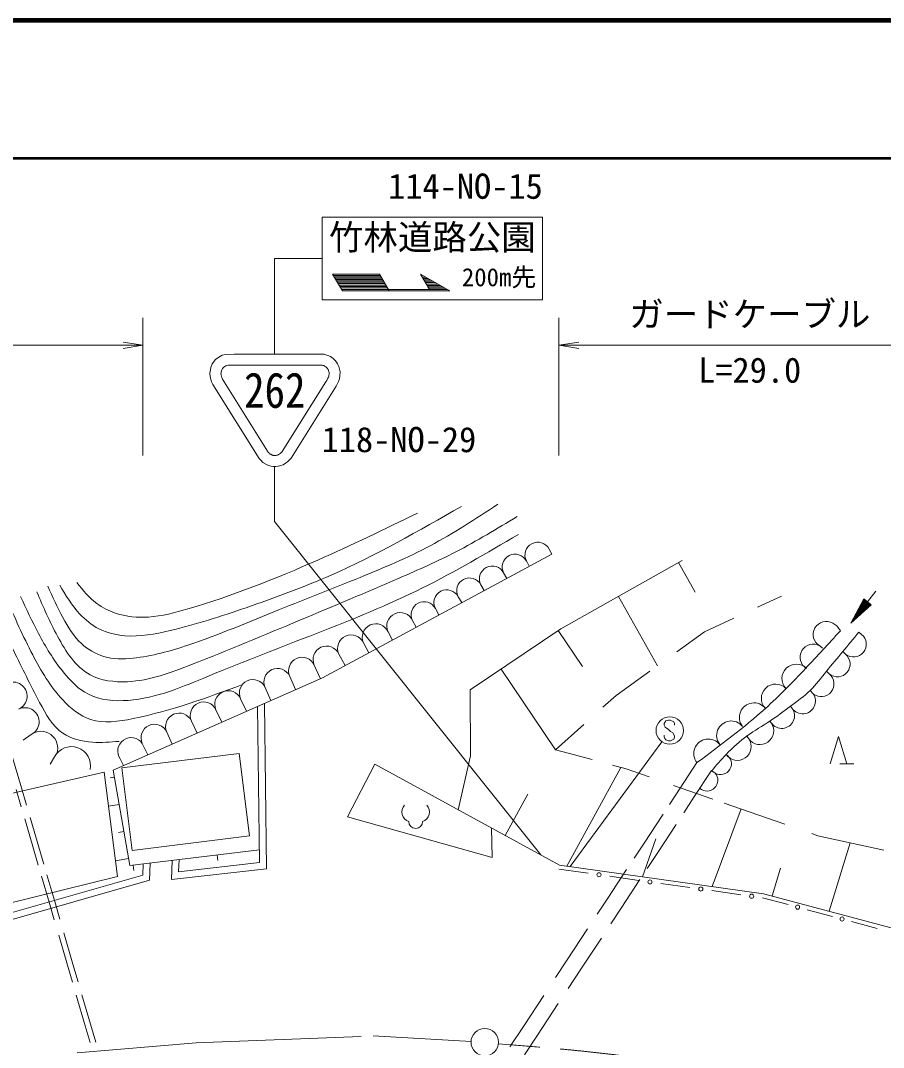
# Model space of a CAD drawing. Units: millimetres, scale not verified. Extents: x 40000 to 680000, y 20000 to 380000.
# Drawn here: x 435752 to 498380, y 305442 to 380000 of the extents above; entities that cross this region are included whole.
import ezdxf
from ezdxf.enums import TextEntityAlignment as Align

# ---------------------------------------------------------------- set-up
doc = ezdxf.new("R2010")
doc.units = ezdxf.units.MM
doc.header["$LTSCALE"] = 1000
doc.linetypes.add('CHAIN', pattern=[18.5, 12, -1.5, 3.5, -1.5])
for name, color, linetype, lineweight in [('M-BGD', 7, 'Continuous', 13), ('M-BMK', 2, 'CHAIN', 13), ('M-BMK-SRVR', 3, 'Continuous', 13), ('M-STR-STR3', 7, 'Continuous', 13), ('M-STR-STRC', 7, 'Continuous', 13), ('M-TTL', 2, 'Continuous', 140), ('M-TTL-LINE', 7, 'Continuous', 50)]:
    doc.layers.add(name, color=color, linetype=linetype, lineweight=lineweight)
doc.styles.add('ＭＳ ゴシック', font='')
doc.styles.get('ＭＳ ゴシック').set_extended_font_data('MS Gothic')

# ---------------------------------------------------------------- blocks, each defined once
blk = doc.blocks.new('open_arrow')
at = {"color": 0, "linetype": 'Continuous', "lineweight": -2}
blk.add_lwpolyline([(7.5, 1.25), (0, 0), (7.5, -1.25)], dxfattribs=at)

msp = doc.modelspace()

# ---------------------------------------------------------------- linework, layer by layer
at = {"layer": 'M-BGD'}
for p, q in [((474118, 341625), (474312, 341269)), ((457674, 332286), (474312, 341269)), ((472466, 340761), (472669, 340381)), ((483768, 340805), (474955, 335834)), ((483496, 340652), (484713, 338494)), ((470814, 339896), (471037, 339500)), ((469162, 339032), (469407, 338620)), ((497825, 338564), (496007, 336256)), ((467510, 338168), (467783, 337744)), ((481982, 333160), (479141, 338195)), ((490975, 338218), (489236, 337404)), ((496007, 336256), (496953, 338018)), ((497294, 337406), (496824, 337777)), ((497332, 337440), (496848, 337822)), ((497370, 337474), (496872, 337866)), ((497408, 337507), (496896, 337911)), ((497446, 337541), (496920, 337956)), ((497484, 337575), (496944, 338001)), ((497499, 337588), (496953, 338018)), ((465858, 337304), (466121, 336846)), ((496007, 336256), (497499, 337588)), ((496651, 336831), (496415, 337016)), ((496689, 336865), (496439, 337061)), ((496727, 336899), (496463, 337106)), ((496764, 336932), (496487, 337151)), ((496802, 336966), (496511, 337195)), ((496840, 337000), (496535, 337240)), ((496878, 337034), (496559, 337285)), ((496916, 337068), (496583, 337330)), ((496954, 337102), (496607, 337374)), ((496992, 337135), (496631, 337419)), ((497029, 337169), (496655, 337464)), ((497067, 337203), (496679, 337508)), ((497105, 337237), (496703, 337553)), ((497143, 337271), (496727, 337598)), ((497181, 337304), (496751, 337643)), ((497219, 337338), (496776, 337687)), ((497257, 337372), (496800, 337732)), ((464206, 336440), (464477, 335958)), ((487517, 336601), (485392, 335607)), ((496045, 336290), (496031, 336301)), ((496083, 336324), (496055, 336345)), ((496121, 336357), (496079, 336390)), ((496159, 336391), (496103, 336435)), ((496196, 336425), (496127, 336480)), ((496234, 336459), (496151, 336524)), ((496272, 336493), (496175, 336569)), ((496310, 336527), (496199, 336614)), ((496348, 336560), (496223, 336659)), ((496386, 336594), (496247, 336703)), ((496424, 336628), (496271, 336748)), ((496462, 336662), (496295, 336793)), ((496499, 336696), (496319, 336837)), ((496537, 336729), (496343, 336882)), ((496575, 336763), (496367, 336927)), ((496613, 336797), (496391, 336972)), ((462423, 335629), (462743, 335022)), ((474955, 335834), (468393, 331405)), ((474774, 335712), (476544, 333090)), ((485392, 335607), (483379, 334163)), ((494706, 336249), (494995, 336062)), ((494995, 336062), (495251, 335684)), ((496791, 335435), (496595, 335590)), ((460639, 334818), (461027, 334096)), ((493753, 334601), (493967, 334428)), ((495621, 333997), (495433, 334192)), ((458855, 334008), (459318, 333173)), ((457072, 333197), (457518, 332217)), ((474587, 327051), (470630, 332915)), ((481413, 332753), (478974, 331003)), ((494451, 332559), (494254, 332760)), ((442465, 325577), (457674, 332286)), ((455288, 332386), (455720, 331424)), ((453504, 331575), (453907, 330624)), ((468393, 331405), (468420, 326625)), ((493281, 331122), (493057, 331361)), ((451721, 330765), (452162, 329855)), ((453604, 318416), (453447, 330421)), ((478974, 331003), (478023, 330146)), ((449937, 329954), (450359, 329059)), ((453098, 318862), (452950, 330202)), ((491760, 330062), (491625, 330216)), ((448153, 329143), (448573, 328271)), ((476634, 328894), (474587, 327051)), ((490239, 329003), (490143, 329138)), ((436512, 328153), (435941, 327751)), ((446370, 328332), (446751, 327468)), ((444586, 327522), (444985, 326689)), ((488600, 327857), (488492, 328009)), ((494520, 326028), (495120, 328028)), ((495120, 328028), (495720, 326028)), ((443111, 325740), (451620, 326792)), ((451620, 326792), (452361, 320799)), ((468420, 326625), (467518, 322707)), ((474587, 327051), (477233, 326338)), ((435176, 326494), (435819, 324292)), ((438217, 326536), (437908, 326011)), ((442987, 326390), (443235, 325917)), ((461467, 326013), (459485, 322191)), ((470229, 321225), (461467, 326013)), ((478706, 325941), (479700, 325673)), ((483620, 324261), (484844, 326123)), ((495220, 326028), (496220, 326028)), ((429804, 322662), (441816, 325431)), ((441816, 325431), (442791, 317865)), ((442465, 325577), (443674, 318649)), ((443852, 319746), (443111, 325740)), ((475409, 318611), (479324, 325774)), ((479700, 325673), (481367, 325091)), ((484630, 323614), (485897, 325541)), ((486164, 325358), (485914, 325532)), ((442555, 325062), (442265, 325012)), ((483140, 324473), (485989, 323478)), ((435436, 324178), (435806, 322911)), ((435819, 324292), (436189, 323027)), ((472566, 323835), (470930, 320842)), ((482850, 323090), (483620, 324261)), ((483891, 322489), (484630, 323614)), ((442899, 323092), (442134, 322959)), ((486828, 323186), (491219, 321653)), ((436445, 322150), (437078, 319982)), ((459485, 322191), (469970, 319230)), ((481002, 320278), (482383, 322380)), ((485959, 317129), (488057, 322757)), ((436059, 322044), (436697, 319858)), ((469970, 319230), (469935, 321386)), ((481994, 319603), (483332, 321639)), ((443243, 321122), (442864, 321056)), ((452361, 320799), (443852, 319746)), ((470229, 321225), (474874, 318687)), ((493181, 320968), (493622, 320815)), ((493622, 320815), (498418, 319764)), ((436697, 319858), (437042, 318678)), ((437078, 319982), (437434, 318762)), ((480284, 319187), (481002, 320278)), ((480889, 317841), (481854, 320579)), ((494441, 315327), (495970, 320301)), ((442646, 318987), (443587, 319152)), ((443674, 318649), (453086, 319783)), ((450079, 319009), (450030, 319415)), ((481232, 318445), (481994, 319603)), ((443963, 318289), (443916, 318678)), ((444619, 317960), (444647, 318766)), ((445107, 317580), (445149, 318826)), ((446752, 319020), (446708, 317637)), ((446708, 317637), (453604, 318416)), ((447254, 319080), (447226, 318199)), ((447226, 318199), (453098, 318862)), ((474832, 318389), (476943, 318093)), ((474874, 318687), (489671, 316607)), ((490295, 316440), (490918, 318469)), ((420833, 311159), (444619, 317960)), ((442791, 317865), (434757, 315876)), ((437275, 317882), (437827, 315991)), ((437665, 317971), (438229, 316039)), ((478381, 316292), (479737, 318355)), ((478527, 317870), (480638, 317574)), ((479340, 315566), (480699, 317634)), ((420986, 310683), (445107, 317580)), ((482222, 317351), (484333, 317054)), ((477611, 315121), (478381, 316292)), ((485916, 316832), (488028, 316535)), ((489611, 316313), (491456, 315817)), ((489671, 316607), (502893, 313057)), ((437827, 315991), (438199, 314716)), ((438229, 316039), (438606, 314750)), ((478592, 314428), (479340, 315566)), ((492840, 315446), (494685, 314950)), ((475423, 311793), (476909, 314053)), ((496069, 314579), (497914, 314083)), ((438527, 313593), (439165, 311409)), ((438893, 313767), (439557, 311492)), ((476420, 311125), (477907, 313387)), ((474588, 310522), (475423, 311793)), ((439165, 311409), (439523, 310182)), ((439557, 311492), (439933, 310205)), ((475496, 309719), (476420, 311125)), ((439801, 309232), (440450, 307010)), ((440207, 309266), (440830, 307135)), ((472296, 307036), (473731, 309219)), ((473267, 306329), (474781, 308632)), ((440450, 307010), (440804, 305797)), ((440830, 307135), (441213, 305823)), ((471274, 305482), (472296, 307036)), ((472333, 304907), (473267, 306329))]:
    msp.add_line(p, q, dxfattribs=at)
for centre in [(477735, 317982), (481430, 317462), (485125, 316943), (488819, 316424), (492148, 315632), (495377, 314765)]:
    msp.add_circle(centre, 150, dxfattribs=at)
for centre, radius, start, end in [((473292, 341193), 932, 27.61444, 207.61444), ((471640, 340328), 932, 27.61444, 207.61444), ((469988, 339464), 932, 27.61444, 207.61444), ((468336, 338600), 932, 27.61444, 207.61444), ((466684, 337736), 932, 27.61444, 207.61444), ((465032, 336872), 932, 27.61444, 207.61444), ((463314, 336035), 980, 24.44395, 204.44395), ((494230, 335425), 952, 59.94755, 239.94755), ((461531, 335224), 980, 24.44395, 204.44395), ((459747, 334413), 980, 24.44395, 204.44395), ((496206, 334716), 927, 230.86689, 50.86689), ((457963, 333602), 980, 24.44395, 204.44395), ((493277, 333778), 952, 59.94755, 239.94755), ((456180, 332792), 980, 24.44395, 204.44395), ((495036, 333278), 927, 230.86689, 50.86689), ((454396, 331981), 980, 24.44395, 204.44395), ((492053, 332231), 1040, 44.08335, 224.08335), ((493866, 331841), 927, 230.86689, 50.86689), ((435197, 330947), 1029, 295.21223, 115.21223), ((452613, 331170), 980, 24.44395, 204.44395), ((490559, 330784), 1040, 44.08335, 224.08335), ((450829, 330359), 980, 24.44395, 204.44395), ((492521, 330592), 927, 214.85565, 34.85565), ((449045, 329549), 980, 24.44395, 204.44395), ((488984, 329404), 1056, 38.39617, 218.39617), ((436074, 329084), 1029, 295.21223, 115.21223), ((447262, 328738), 980, 24.44395, 204.44395), ((491000, 329533), 927, 214.85565, 34.85565), ((445478, 327927), 980, 24.44395, 204.44395), ((487328, 328092), 1056, 38.39617, 218.39617), ((489419, 328430), 1000, 214.94537, 34.94537), ((437241, 327189), 1208, 340.10917, 127.07307), ((443786, 326956), 980, 35.27685, 215.27685), ((485672, 326779), 1056, 38.39617, 218.39617), ((487780, 327284), 1000, 214.94537, 34.94537), ((439445, 325899), 1383, 348.37371, 152.5689), ((486562, 326035), 785, 239.54796, 59.54796), ((485576, 324839), 785, 228.05173, 41.47219), ((464151, 322535), 727, 135.79576, 252.2769), ((464708, 322535), 727, 287.7231, 44.20424), ((464430, 321842), 500, 180.00008, 359.99992)]:
    msp.add_arc(centre, radius, start, end, dxfattribs=at)
for points, knots in [([(437729, 338924), (438074, 338161), (438419, 337398), (438819, 336655), (439189, 335969), (439605, 335300), (440175, 334769), (440636, 334340), (441196, 334002), (441796, 333826), (442475, 333626), (443204, 333636), (443918, 333708), (445290, 333847), (446604, 334219), (447896, 334651), (450155, 335407), (452349, 336348), (454556, 337244), (456497, 338033), (458448, 338786), (460391, 339572), (462122, 340272), (463846, 340997), (465490, 341871), (467177, 342768), (468779, 343823), (470382, 344877)], [0, 0, 0, 0, 1, 1, 1, 2, 2, 2, 3, 3, 3, 4, 4, 4, 5, 5, 5, 6, 6, 6, 7, 7, 7, 8, 8, 8, 9, 9, 9, 9]), ([(438593, 339013), (439035, 338277), (439478, 337540), (440060, 336912), (440457, 336483), (440919, 336104), (441439, 335839), (442019, 335543), (442671, 335388), (443322, 335335), (444425, 335246), (445526, 335452), (446606, 335707), (448488, 336152), (450307, 336746), (452122, 337371), (454205, 338089), (456281, 338847), (458296, 339736), (461555, 341173), (464654, 342950), (467753, 344727)], [0, 0, 0, 0, 1, 1, 1, 2, 2, 2, 3, 3, 3, 4, 4, 4, 5, 5, 5, 6, 6, 6, 7, 7, 7, 7]), ([(436933, 338512), (437397, 337444), (437861, 336376), (438436, 335299), (439031, 334189), (439744, 333069), (440794, 332500), (441585, 332071), (442566, 331954), (443505, 331999), (445147, 332077), (446661, 332648), (448161, 333236), (450821, 334280), (453438, 335379), (456059, 336478), (458448, 337479), (460840, 338480), (463221, 339514), (464613, 340118), (466001, 340733), (467346, 341429), (468866, 342215), (470331, 343104), (471796, 343993)], [0, 0, 0, 0, 1, 1, 1, 2, 2, 2, 3, 3, 3, 4, 4, 4, 5, 5, 5, 6, 6, 6, 7, 7, 7, 8, 8, 8, 8]), ([(439841, 339188), (440286, 338641), (440731, 338094), (441286, 337678), (441692, 337374), (442157, 337140), (442643, 336977), (443416, 336719), (444243, 336640), (445051, 336693), (446021, 336756), (446964, 337008), (447897, 337284), (451135, 338239), (454262, 339470), (457333, 340830), (459764, 341907), (462161, 343065), (464557, 344223)], [0, 0, 0, 0, 1, 1, 1, 2, 2, 2, 3, 3, 3, 4, 4, 4, 5, 5, 5, 6, 6, 6, 6]), ([(435755, 338187), (436172, 337284), (436589, 336381), (437051, 335506), (437568, 334528), (438142, 333585), (438849, 332706), (439368, 332060), (439959, 331449), (440676, 331085), (441534, 330650), (442571, 330569), (443564, 330643), (445636, 330798), (447514, 331629), (449399, 332411), (452004, 333493), (454622, 334484), (457238, 335506), (459836, 336521), (462432, 337567), (464930, 338806), (467308, 339986), (469596, 341341), (471885, 342696)], [0, 0, 0, 0, 1, 1, 1, 2, 2, 2, 3, 3, 3, 4, 4, 4, 5, 5, 5, 6, 6, 6, 7, 7, 7, 8, 8, 8, 8]), ([(433515, 337834), (434095, 336629), (434674, 335424), (435254, 334238), (435861, 332994), (436468, 331770), (437140, 330496), (437588, 329645), (438065, 328771), (438819, 328256), (439425, 327843), (440209, 327660), (440971, 327608), (441630, 327562), (442273, 327614), (442916, 327667)], [0, 0, 0, 0, 1, 1, 1, 2, 2, 2, 3, 3, 3, 4, 4, 4, 5, 5, 5, 5]), ([(434694, 338069), (435317, 336680), (435939, 335291), (436639, 333944), (437241, 332782), (437901, 331652), (438819, 330673), (439393, 330062), (440066, 329509), (440823, 329258), (441779, 328941), (442867, 329103), (443918, 329317), (446740, 329891), (449296, 330840), (451853, 331788)], [0, 0, 0, 0, 1, 1, 1, 2, 2, 2, 3, 3, 3, 4, 4, 4, 5, 5, 5, 5]), ([(484844, 326123), (486545, 327384), (488245, 328645), (489812, 330060), (490824, 330974), (491780, 331953), (492718, 332946), (493572, 333851), (494412, 334767), (495251, 335684)], [0, 0, 0, 0, 1, 1, 1, 2, 2, 2, 3, 3, 3, 3]), ([(485914, 325532), (486256, 325931), (486597, 326330), (486960, 326711), (487436, 327212), (487949, 327682), (488510, 328084), (489036, 328461), (489604, 328779), (490143, 329138), (490651, 329476), (491133, 329850), (491625, 330216), (492118, 330581), (492620, 330938), (493057, 331361), (493496, 331786), (493870, 332279), (494254, 332760), (494640, 333244), (495037, 333717), (495433, 334192), (495821, 334657), (496208, 335124), (496595, 335590)], [0, 0, 0, 0, 1, 1, 1, 2, 2, 2, 3, 3, 3, 4, 4, 4, 5, 5, 5, 6, 6, 6, 7, 7, 7, 8, 8, 8, 8])]:
    msp.add_open_spline(points, degree=3, knots=knots, dxfattribs=at)
at = {"layer": 'M-BMK'}
for p, q in [((439850, 305052), (448487, 305787)), ((448487, 305787), (461351, 306277)), ((461351, 306277), (468449, 305883))]:
    msp.add_line(p, q, dxfattribs=at)
msp.add_open_spline([(504720, 299049), (500465, 300270), (496210, 301490), (491903, 302520), (487893, 303478), (483839, 304270), (479754, 304803), (476662, 305207), (473552, 305461), (470441, 305716)], degree=3, knots=[0, 0, 0, 0, 1, 1, 1, 2, 2, 2, 3, 3, 3, 3], dxfattribs=at)
at = {"layer": 'M-BMK-SRVR'}
msp.add_circle((469448, 305827), 1000, dxfattribs=at)
at = {"layer": 'M-STR-STR3'}
for p, q in [((444637, 348419), (444637, 358419)), ((474832, 348419), (474832, 358419)), ((411610, 356419), (444637, 356419)), ((474832, 356419), (502527, 356419))]:
    msp.add_line(p, q, dxfattribs=at)
at = {"layer": 'M-STR-STRC'}
for p, q in [((457643, 359733), (457643, 365733)), ((473643, 365733), (457643, 365733)), ((473643, 359733), (473643, 365733)), ((454195, 355786), (454195, 362733)), ((454195, 362733), (457643, 362733)), ((459111, 360370), (458402, 361597)), ((458402, 361597), (461796, 361597)), ((458460, 361497), (461853, 361497)), ((458517, 361397), (461911, 361397)), ((458575, 361297), (461969, 361297)), ((458633, 361197), (462026, 361197)), ((458691, 361097), (462084, 361097)), ((458748, 360997), (462142, 360997)), ((458806, 360897), (462200, 360897)), ((462504, 360370), (461796, 361597)), ((466900, 360370), (464774, 361597)), ((464774, 361597), (465425, 360470)), ((464905, 361370), (465168, 361370)), ((464963, 361270), (465341, 361270)), ((465021, 361170), (465514, 361170)), ((465078, 361070), (465688, 361070)), ((465136, 360970), (465861, 360970)), ((465194, 360870), (466034, 360870)), ((458864, 360797), (462257, 360797)), ((458922, 360697), (462315, 360697)), ((458979, 360597), (462373, 360597)), ((459053, 360470), (466727, 360470)), ((459111, 360370), (466900, 360370)), ((465252, 360770), (466207, 360770)), ((465309, 360670), (466380, 360670)), ((465367, 360570), (466554, 360570)), ((473643, 359733), (457643, 359733)), ((450144, 355571), (450377, 355695)), ((450645, 355764), (450377, 355695)), ((450645, 355764), (451255, 355786)), ((451255, 355786), (457324, 355786)), ((457324, 355786), (457767, 355780)), ((457767, 355780), (458053, 355688)), ((458053, 355688), (458241, 355597)), ((449671, 355086), (449564, 354813)), ((449910, 355396), (449671, 355086)), ((449910, 355396), (450144, 355571)), ((450507, 354843), (450575, 354894)), ((450575, 354894), (450655, 354937)), ((450655, 354937), (450730, 354960)), ((450730, 354960), (450827, 354985)), ((450827, 354985), (450971, 354986)), ((450971, 354986), (457500, 354986)), ((457500, 354986), (457583, 354984)), ((457583, 354984), (457649, 354976)), ((457649, 354976), (457698, 354961)), ((457698, 354961), (457756, 354943)), ((457756, 354943), (457811, 354916)), ((457811, 354916), (457860, 354889)), ((458241, 355597), (458442, 355459)), ((458442, 355459), (458594, 355320)), ((458594, 355320), (458687, 355193)), ((458687, 355193), (458761, 355086)), ((458761, 355086), (458861, 354877)), ((449527, 354645), (449490, 354389)), ((449490, 354389), (449518, 354142)), ((449564, 354813), (449527, 354645)), ((450300, 354344), (450303, 354422)), ((450309, 354267), (450300, 354344)), ((450303, 354422), (450315, 354502)), ((450329, 354169), (450309, 354267)), ((450315, 354502), (450332, 354579)), ((450360, 354075), (450329, 354169)), ((450332, 354579), (450358, 354645)), ((450358, 354645), (450403, 354725)), ((450403, 354725), (450452, 354788)), ((450452, 354788), (450507, 354843)), ((457860, 354889), (457903, 354859)), ((457903, 354859), (457942, 354832)), ((457942, 354832), (457969, 354807)), ((457969, 354807), (458006, 354768)), ((458006, 354768), (458035, 354729)), ((458035, 354729), (458057, 354696)), ((458057, 354696), (458074, 354668)), ((458074, 354668), (458098, 354616)), ((458098, 354616), (458113, 354573)), ((458117, 354173), (458098, 354111)), ((458113, 354573), (458129, 354510)), ((458129, 354241), (458117, 354173)), ((458129, 354510), (458142, 354450)), ((458140, 354304), (458129, 354241)), ((458144, 354378), (458140, 354304)), ((458142, 354450), (458144, 354378)), ((458861, 354877), (458909, 354691)), ((458935, 354200), (458896, 353986)), ((458909, 354691), (458951, 354487)), ((458951, 354487), (458935, 354200)), ((449518, 354142), (449555, 353961)), ((449555, 353961), (449616, 353777)), ((449616, 353777), (449714, 353569)), ((449714, 353569), (453062, 348212)), ((450418, 353953), (450360, 354075)), ((450418, 353953), (453674, 348741)), ((457910, 353776), (454749, 348717)), ((458659, 353464), (455393, 348237)), ((457972, 353876), (457910, 353776)), ((458065, 354044), (457972, 353876)), ((458098, 354111), (458065, 354044)), ((458836, 353785), (458659, 353464)), ((458896, 353986), (458836, 353785)), ((453062, 348212), (453185, 348071)), ((453674, 348741), (453706, 348694)), ((453706, 348694), (453725, 348668)), ((453725, 348668), (453752, 348637)), ((453752, 348637), (453778, 348610)), ((453778, 348610), (453811, 348578)), ((453811, 348578), (453841, 348552)), ((453841, 348552), (453872, 348529)), ((453872, 348529), (453909, 348506)), ((453909, 348506), (453945, 348487)), ((453945, 348487), (453986, 348470)), ((453986, 348470), (454021, 348455)), ((454021, 348455), (454063, 348443)), ((454063, 348443), (454099, 348432)), ((454099, 348432), (454144, 348428)), ((454144, 348428), (454189, 348425)), ((454189, 348425), (454250, 348424)), ((454250, 348424), (454307, 348429)), ((454307, 348429), (454349, 348438)), ((454349, 348438), (454401, 348451)), ((454401, 348451), (454443, 348466)), ((454443, 348466), (454484, 348486)), ((454484, 348486), (454515, 348505)), ((454515, 348505), (454554, 348531)), ((454554, 348531), (454603, 348568)), ((454603, 348568), (454654, 348614)), ((454654, 348614), (454688, 348647)), ((454688, 348647), (454749, 348717)), ((455393, 348237), (455255, 348080)), ((453185, 348071), (453348, 347914)), ((453348, 347914), (453556, 347783)), ((453556, 347783), (453752, 347700)), ((453752, 347700), (453951, 347642)), ((453951, 347642), (454123, 347627)), ((454123, 347627), (454279, 347623)), ((454195, 347572), (454195, 343633)), ((454279, 347623), (454461, 347641)), ((454461, 347641), (454635, 347685)), ((454635, 347685), (454806, 347746)), ((454806, 347746), (454990, 347858)), ((454990, 347858), (455116, 347952)), ((455116, 347952), (455255, 348080)), ((473513, 319430), (454195, 343633)), ((482591, 329152), (482467, 328967)), ((482467, 328967), (482470, 328836)), ((482470, 328836), (482533, 328707)), ((482783, 329217), (482591, 329152)), ((482904, 329215), (482783, 329217)), ((483155, 329096), (482904, 329215)), ((483218, 328965), (483155, 329096)), ((483218, 328836), (483218, 328965)), ((482470, 327988), (482467, 328109)), ((482533, 328707), (482789, 328525)), ((482789, 328525), (482918, 328393)), ((482918, 328393), (483097, 328277)), ((483097, 328277), (483223, 328077)), ((483223, 328077), (483218, 327967)), ((475640, 318579), (482304, 327634)), ((482509, 327885), (482470, 327988)), ((482594, 327774), (482509, 327885)), ((482781, 327714), (482594, 327774)), ((482915, 327714), (482781, 327714)), ((483015, 327743), (482915, 327714)), ((483157, 327835), (483015, 327743)), ((483218, 327967), (483157, 327835))]:
    msp.add_line(p, q, dxfattribs=at)
msp.add_circle((482875, 328455), 1000, dxfattribs=at)
at = {"layer": 'M-TTL'}
msp.add_line((680000, 380000), (40000, 380000), dxfattribs=at)
at = {"layer": 'M-TTL-LINE'}
msp.add_line((40000, 370000), (680000, 370000), dxfattribs=at)

# ---------------------------------------------------------------- block references
at = {"layer": 'M-STR-STR3', "xscale": 193, "yscale": 193, "rotation": 180}
msp.add_blockref('open_arrow', (444637, 356419), dxfattribs=at)
at = {"layer": 'M-STR-STR3', "xscale": 193, "yscale": 193}
msp.add_blockref('open_arrow', (474832, 356419), dxfattribs=at)

# ---------------------------------------------------------------- texts
at = {"layer": 'M-STR-STR3', "style": 'ＭＳ ゴシック'}
for s, p in [('ガードケーブル', (479929, 357215)), ('L=29.0', (484929, 353156))]:
    msp.add_text(s, height=1833, dxfattribs=at).set_placement(p, align=Align.BOTTOM_LEFT)
at = {"layer": 'M-STR-STRC', "style": 'ＭＳ ゴシック'}
for s, height, p in [('114-NO-15', 1833, (462431, 366508)), ('竹林道路公園', 1833, (458143, 362803)), ('200m先', 1320, (467783, 360310)), ('118-NO-29', 1833, (457604, 348113))]:
    msp.add_text(s, height=height, dxfattribs=at).set_placement(p, align=Align.BOTTOM_LEFT)
at = {"layer": 'M-STR-STRC', "style": 'ＭＳ ゴシック', "width": 0.85}
msp.add_text('262', height=2566, dxfattribs=at).set_placement((451979, 351115), align=Align.BOTTOM_LEFT)

doc.saveas('drawing.dxf')
